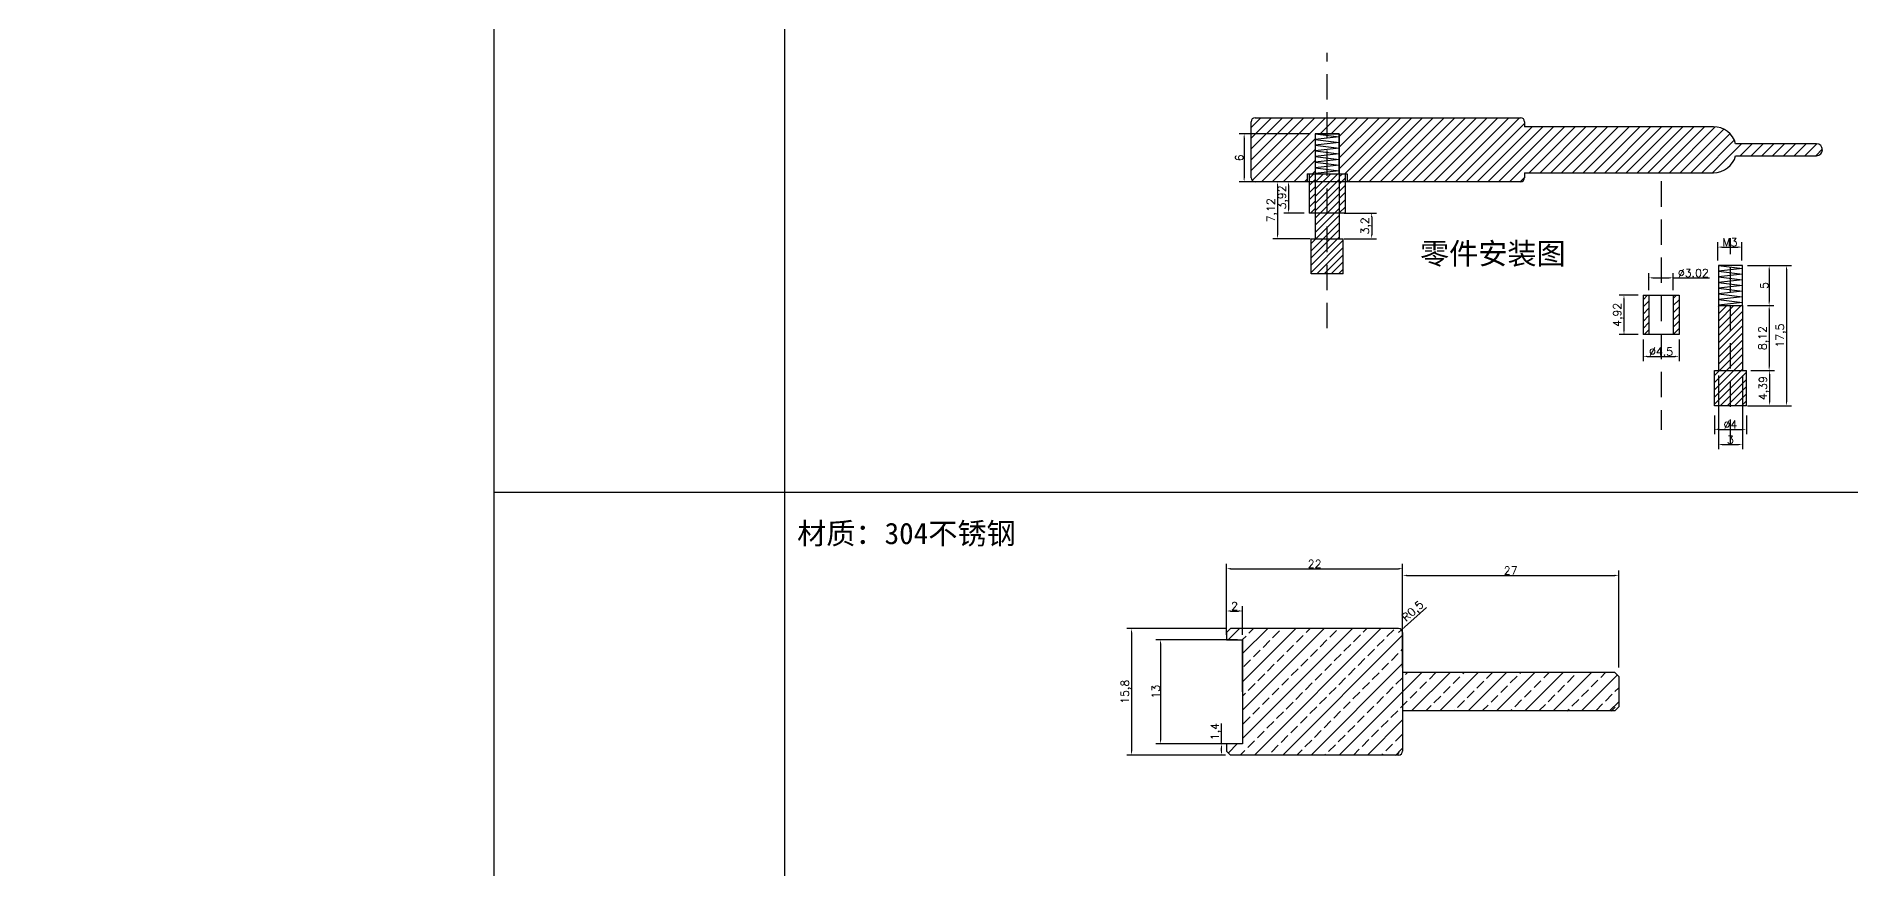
# Model space of a CAD drawing. Header units: millimetres. Extents: x 6817 to 10425, y -2870 to -164.
# Drawn here: x 10072.2 to 10299, y -1090.2 to -986.2 of the extents above; entities that cross this region are included whole.
import ezdxf

# ---------------------------------------------------------------- set-up
doc = ezdxf.new("R2010")
doc.units = ezdxf.units.MM
doc.linetypes.add('HIDDEN', pattern=[9.525, 6.35, -3.175])
doc.layers.add('图层2', color=108, linetype='Continuous')
doc.styles.get("Standard").update_dxf_attribs({"font": 'txt', "bigfont": 'gbcbig.shx'})
doc.dimstyles.new('ISO-25', dxfattribs={"dimtxt": 1, "dimasz": 0.5, "dimexe": 0.6, "dimexo": 0.625, "dimgap": 0.1, "dimtad": 1, "dimtxsty": 'Standard', "dimcen": 2.5, "dimadec": 0, "dimazin": 0, "dimtfac": 1, "dimtmove": 0, "dimatfit": 3, "dimfxl": 1, "dimarcsym": 0})

# ---------------------------------------------------------------- blocks, each defined once
blk = doc.blocks.new('*D1935')
at = {"layer": 'Defpoints', "color": 0, "linetype": 'ByBlock'}
for p in [(10235.06, -1008.28), (10235.06, -1011.48), (10239.12, -1011.48)]:
    blk.add_point(p, dxfattribs=at)
at = {"layer": '图层2', "color": 0, "linetype": 'ByBlock', "lineweight": -2}
for p, q in [((10235.68, -1008.28), (10239.72, -1008.28)), ((10239.12, -1008.78), (10239.12, -1010.98)), ((10235.68, -1011.48), (10239.72, -1011.48))]:
    blk.add_line(p, q, dxfattribs=at)
at = {"layer": '图层2', "color": 0, "linetype": 'ByBlock'}
for points in [[(10239.03, -1008.78), (10239.2, -1008.78), (10239.12, -1008.28)], [(10239.03, -1010.98), (10239.2, -1010.98), (10239.12, -1011.48)]]:
    blk.add_solid(points, dxfattribs=at)
at = {"layer": '图层2', "color": 0, "linetype": 'ByBlock', "insert": (10238.43, -1009.88), "char_height": 1, "attachment_point": 5, "rotation": 90}
blk.add_mtext('3,2', dxfattribs=at)
blk = doc.blocks.new('*D1958')
at = {"layer": 'Defpoints', "color": 0, "linetype": 'ByBlock'}
for p in [(10231.31, -1004.37), (10228.73, -1008.28), (10231.31, -1008.28)]:
    blk.add_point(p, dxfattribs=at)
at = {"layer": '图层2', "color": 0, "linetype": 'ByBlock', "lineweight": -2}
for p, q in [((10230.68, -1004.37), (10228.13, -1004.37)), ((10228.73, -1004.87), (10228.73, -1007.78)), ((10230.68, -1008.28), (10228.13, -1008.28))]:
    blk.add_line(p, q, dxfattribs=at)
at = {"layer": '图层2', "color": 0, "linetype": 'ByBlock'}
for points in [[(10228.65, -1004.87), (10228.82, -1004.87), (10228.73, -1004.37)], [(10228.65, -1007.78), (10228.82, -1007.78), (10228.73, -1008.28)]]:
    blk.add_solid(points, dxfattribs=at)
at = {"layer": '图层2', "color": 0, "linetype": 'ByBlock', "insert": (10228.05, -1006.33), "char_height": 1, "attachment_point": 5, "rotation": 90}
blk.add_mtext('3,92', dxfattribs=at)
blk = doc.blocks.new('*D1959')
at = {"layer": 'Defpoints', "color": 0, "linetype": 'ByBlock'}
for p in [(10285.38, -1012.53), (10282.38, -1014.84), (10285.38, -1014.84)]:
    blk.add_point(p, dxfattribs=at)
at = {"layer": '图层2', "color": 0, "linetype": 'ByBlock', "lineweight": -2}
for p, q in [((10282.38, -1014.22), (10282.38, -1011.93)), ((10282.88, -1012.53), (10284.88, -1012.53)), ((10285.38, -1014.22), (10285.38, -1011.93))]:
    blk.add_line(p, q, dxfattribs=at)
at = {"layer": '图层2', "color": 0, "linetype": 'ByBlock'}
for points in [[(10282.88, -1012.45), (10282.88, -1012.62), (10282.38, -1012.53)], [(10284.88, -1012.45), (10284.88, -1012.62), (10285.38, -1012.53)]]:
    blk.add_solid(points, dxfattribs=at)
at = {"layer": '图层2', "color": 0, "linetype": 'ByBlock', "insert": (10283.88, -1011.93), "char_height": 1, "attachment_point": 5}
blk.add_mtext('M3', dxfattribs=at)
blk = doc.blocks.new('*D1960')
at = {"layer": 'Defpoints', "color": 0, "linetype": 'ByBlock'}
for p in [(10285.44, -1014.84), (10285.44, -1019.84), (10288.79, -1019.84)]:
    blk.add_point(p, dxfattribs=at)
at = {"layer": '图层2', "color": 0, "linetype": 'ByBlock', "lineweight": -2}
for p, q in [((10286.07, -1014.84), (10289.39, -1014.84)), ((10288.79, -1015.34), (10288.79, -1019.34)), ((10286.07, -1019.84), (10289.39, -1019.84))]:
    blk.add_line(p, q, dxfattribs=at)
at = {"layer": '图层2', "color": 0, "linetype": 'ByBlock'}
for points in [[(10288.71, -1015.34), (10288.87, -1015.34), (10288.79, -1014.84)], [(10288.71, -1019.34), (10288.87, -1019.34), (10288.79, -1019.84)]]:
    blk.add_solid(points, dxfattribs=at)
at = {"layer": '图层2', "color": 0, "linetype": 'ByBlock', "insert": (10288.19, -1017.34), "char_height": 1, "attachment_point": 5, "rotation": 90}
blk.add_mtext('5', dxfattribs=at)
blk = doc.blocks.new('*D1961')
at = {"layer": 'Defpoints', "color": 0, "linetype": 'ByBlock'}
for p in [(10285.44, -1019.84), (10285.88, -1027.96), (10288.79, -1027.96)]:
    blk.add_point(p, dxfattribs=at)
at = {"layer": '图层2', "color": 0, "linetype": 'ByBlock', "lineweight": -2}
for p, q in [((10286.07, -1019.84), (10289.39, -1019.84)), ((10288.79, -1020.34), (10288.79, -1027.46)), ((10286.51, -1027.96), (10289.39, -1027.96))]:
    blk.add_line(p, q, dxfattribs=at)
at = {"layer": '图层2', "color": 0, "linetype": 'ByBlock'}
for points in [[(10288.71, -1020.34), (10288.87, -1020.34), (10288.79, -1019.84)], [(10288.71, -1027.46), (10288.87, -1027.46), (10288.79, -1027.96)]]:
    blk.add_solid(points, dxfattribs=at)
at = {"layer": '图层2', "color": 0, "linetype": 'ByBlock', "insert": (10288.11, -1023.9), "char_height": 1, "attachment_point": 5, "rotation": 90}
blk.add_mtext('8,12', dxfattribs=at)
blk = doc.blocks.new('*D1962')
at = {"layer": 'Defpoints', "color": 0, "linetype": 'ByBlock'}
for p in [(10285.94, -1027.96), (10285.94, -1032.34), (10288.85, -1032.34)]:
    blk.add_point(p, dxfattribs=at)
at = {"layer": '图层2', "color": 0, "linetype": 'ByBlock', "lineweight": -2}
for p, q in [((10286.57, -1027.96), (10289.45, -1027.96)), ((10288.85, -1028.46), (10288.85, -1031.84)), ((10286.57, -1032.34), (10289.45, -1032.34))]:
    blk.add_line(p, q, dxfattribs=at)
at = {"layer": '图层2', "color": 0, "linetype": 'ByBlock'}
for points in [[(10288.77, -1028.46), (10288.93, -1028.46), (10288.85, -1027.96)], [(10288.77, -1031.84), (10288.93, -1031.84), (10288.85, -1032.34)]]:
    blk.add_solid(points, dxfattribs=at)
at = {"layer": '图层2', "color": 0, "linetype": 'ByBlock', "insert": (10288.17, -1030.15), "char_height": 1, "attachment_point": 5, "rotation": 90}
blk.add_mtext('4,39', dxfattribs=at)
blk = doc.blocks.new('*D1963')
at = {"layer": 'Defpoints', "color": 0, "linetype": 'ByBlock'}
for p in [(10281.94, -1032.96), (10285.94, -1032.96), (10285.94, -1035.3)]:
    blk.add_point(p, dxfattribs=at)
at = {"layer": '图层2', "color": 0, "linetype": 'ByBlock', "lineweight": -2}
for p, q in [((10281.94, -1033.58), (10281.94, -1035.9)), ((10285.94, -1033.58), (10285.94, -1035.9)), ((10282.44, -1035.3), (10285.44, -1035.3))]:
    blk.add_line(p, q, dxfattribs=at)
at = {"layer": '图层2', "color": 0, "linetype": 'ByBlock'}
for points in [[(10282.44, -1035.21), (10282.44, -1035.38), (10281.94, -1035.3)], [(10285.44, -1035.21), (10285.44, -1035.38), (10285.94, -1035.3)]]:
    blk.add_solid(points, dxfattribs=at)
at = {"layer": '图层2', "color": 0, "linetype": 'ByBlock', "insert": (10283.94, -1034.7), "char_height": 1, "attachment_point": 5}
blk.add_mtext('%%C4', dxfattribs=at)
blk = doc.blocks.new('*D1964')
at = {"layer": 'Defpoints', "color": 0, "linetype": 'ByBlock'}
for p in [(10276.79, -1016.37), (10273.77, -1018.54), (10276.79, -1018.54)]:
    blk.add_point(p, dxfattribs=at)
at = {"layer": '图层2', "color": 0, "linetype": 'ByBlock', "lineweight": -2}
for p, q in [((10273.77, -1017.92), (10273.77, -1015.77)), ((10276.79, -1017.92), (10276.79, -1015.77)), ((10274.27, -1016.37), (10276.29, -1016.37)), ((10276.79, -1016.37), (10281.32, -1016.37))]:
    blk.add_line(p, q, dxfattribs=at)
at = {"layer": '图层2', "color": 0, "linetype": 'ByBlock'}
for points in [[(10274.27, -1016.29), (10274.27, -1016.45), (10273.77, -1016.37)], [(10276.29, -1016.29), (10276.29, -1016.45), (10276.79, -1016.37)]]:
    blk.add_solid(points, dxfattribs=at)
at = {"layer": '图层2', "color": 0, "linetype": 'ByBlock', "insert": (10279.31, -1015.77), "char_height": 1, "attachment_point": 5}
blk.add_mtext('%%C3.02', dxfattribs=at)
blk = doc.blocks.new('*D1965')
at = {"layer": 'Defpoints', "color": 0, "linetype": 'ByBlock'}
for p in [(10273.03, -1023.46), (10277.53, -1023.46), (10277.53, -1026.18)]:
    blk.add_point(p, dxfattribs=at)
at = {"layer": '图层2', "color": 0, "linetype": 'ByBlock', "lineweight": -2}
for p, q in [((10273.03, -1024.08), (10273.03, -1026.78)), ((10277.53, -1024.08), (10277.53, -1026.78)), ((10273.53, -1026.18), (10277.03, -1026.18))]:
    blk.add_line(p, q, dxfattribs=at)
at = {"layer": '图层2', "color": 0, "linetype": 'ByBlock'}
for points in [[(10273.53, -1026.1), (10273.53, -1026.26), (10273.03, -1026.18)], [(10277.03, -1026.1), (10277.03, -1026.26), (10277.53, -1026.18)]]:
    blk.add_solid(points, dxfattribs=at)
at = {"layer": '图层2', "color": 0, "linetype": 'ByBlock', "insert": (10275.28, -1025.58), "char_height": 1, "attachment_point": 5}
blk.add_mtext('%%C4.5', dxfattribs=at)
blk = doc.blocks.new('*D1966')
at = {"layer": 'Defpoints', "color": 0, "linetype": 'ByBlock'}
for p in [(10273.03, -1018.54), (10270.65, -1023.46), (10273.03, -1023.46)]:
    blk.add_point(p, dxfattribs=at)
at = {"layer": '图层2', "color": 0, "linetype": 'ByBlock', "lineweight": -2}
for p, q in [((10272.41, -1018.54), (10270.05, -1018.54)), ((10270.65, -1019.04), (10270.65, -1022.96)), ((10272.41, -1023.46), (10270.05, -1023.46))]:
    blk.add_line(p, q, dxfattribs=at)
at = {"layer": '图层2', "color": 0, "linetype": 'ByBlock'}
for points in [[(10270.56, -1019.04), (10270.73, -1019.04), (10270.65, -1018.54)], [(10270.56, -1022.96), (10270.73, -1022.96), (10270.65, -1023.46)]]:
    blk.add_solid(points, dxfattribs=at)
at = {"layer": '图层2', "color": 0, "linetype": 'ByBlock', "insert": (10269.96, -1021), "char_height": 1, "attachment_point": 5, "rotation": 90}
blk.add_mtext('4,92', dxfattribs=at)
blk = doc.blocks.new('*D1967')
at = {"layer": 'Defpoints', "color": 0, "linetype": 'ByBlock'}
for p in [(10285.44, -1014.84), (10285.44, -1032.34), (10290.97, -1032.34)]:
    blk.add_point(p, dxfattribs=at)
at = {"layer": '图层2', "color": 0, "linetype": 'ByBlock', "lineweight": -2}
for p, q in [((10286.07, -1014.84), (10291.57, -1014.84)), ((10290.97, -1015.34), (10290.97, -1031.84)), ((10286.07, -1032.34), (10291.57, -1032.34))]:
    blk.add_line(p, q, dxfattribs=at)
at = {"layer": '图层2', "color": 0, "linetype": 'ByBlock'}
for points in [[(10290.88, -1015.34), (10291.05, -1015.34), (10290.97, -1014.84)], [(10290.88, -1031.84), (10291.05, -1031.84), (10290.97, -1032.34)]]:
    blk.add_solid(points, dxfattribs=at)
at = {"layer": '图层2', "color": 0, "linetype": 'ByBlock', "insert": (10290.28, -1023.59), "char_height": 1, "attachment_point": 5, "rotation": 90}
blk.add_mtext('17,5', dxfattribs=at)
blk = doc.blocks.new('*D1968')
at = {"layer": 'Defpoints', "color": 0, "linetype": 'ByBlock'}
for p in [(10282.44, -1027.96), (10285.44, -1027.96), (10285.44, -1037.19)]:
    blk.add_point(p, dxfattribs=at)
at = {"layer": '图层2', "color": 0, "linetype": 'ByBlock', "lineweight": -2}
for p, q in [((10282.44, -1028.58), (10282.44, -1037.79)), ((10285.44, -1028.58), (10285.44, -1037.79)), ((10282.94, -1037.19), (10284.94, -1037.19))]:
    blk.add_line(p, q, dxfattribs=at)
at = {"layer": '图层2', "color": 0, "linetype": 'ByBlock'}
for points in [[(10282.94, -1037.11), (10282.94, -1037.28), (10282.44, -1037.19)], [(10284.94, -1037.11), (10284.94, -1037.28), (10285.44, -1037.19)]]:
    blk.add_solid(points, dxfattribs=at)
at = {"layer": '图层2', "color": 0, "linetype": 'ByBlock', "insert": (10283.94, -1036.59), "char_height": 1, "attachment_point": 5}
blk.add_mtext('3', dxfattribs=at)
blk = doc.blocks.new('*D2046')
at = {"layer": 'Defpoints', "color": 0, "linetype": 'ByBlock'}
for p in [(10242.49, -1060.68), (10242.86, -1060.35)]:
    blk.add_point(p, dxfattribs=at)
at = {"layer": '图层2', "color": 0, "linetype": 'ByBlock', "lineweight": -2}
for p, q in [((10245.98, -1057.54), (10243.23, -1060.01)), ((10242.49, -1060.68), (10242.86, -1060.35))]:
    blk.add_line(p, q, dxfattribs=at)
at = {"layer": '图层2', "color": 0, "linetype": 'ByBlock'}
blk.add_solid([(10243.18, -1059.95), (10243.29, -1060.07), (10242.86, -1060.35)], dxfattribs=at)
at = {"layer": '图层2', "color": 0, "linetype": 'ByBlock', "insert": (10244.34, -1058.1), "char_height": 1, "attachment_point": 5, "rotation": 41.9546}
blk.add_mtext('R0,5', dxfattribs=at)
blk = doc.blocks.new('*D2047')
at = {"layer": 'Defpoints', "color": 0, "linetype": 'ByBlock'}
for p in [(10242.99, -1052.71), (10220.99, -1060.68), (10242.99, -1060.68)]:
    blk.add_point(p, dxfattribs=at)
at = {"layer": '图层2', "color": 0, "linetype": 'ByBlock', "lineweight": -2}
for p, q in [((10220.99, -1060.06), (10220.99, -1052.11)), ((10221.49, -1052.71), (10242.49, -1052.71)), ((10242.99, -1060.06), (10242.99, -1052.11))]:
    blk.add_line(p, q, dxfattribs=at)
at = {"layer": '图层2', "color": 0, "linetype": 'ByBlock'}
for points in [[(10221.49, -1052.62), (10221.49, -1052.79), (10220.99, -1052.71)], [(10242.49, -1052.62), (10242.49, -1052.79), (10242.99, -1052.71)]]:
    blk.add_solid(points, dxfattribs=at)
at = {"layer": '图层2', "color": 0, "linetype": 'ByBlock', "insert": (10231.99, -1052.11), "char_height": 1, "attachment_point": 5}
blk.add_mtext('22', dxfattribs=at)
blk = doc.blocks.new('*D2048')
at = {"layer": 'Defpoints', "color": 0, "linetype": 'ByBlock'}
for p in [(10269.99, -1053.54), (10242.99, -1065.68), (10269.99, -1065.68)]:
    blk.add_point(p, dxfattribs=at)
at = {"layer": '图层2', "color": 0, "linetype": 'ByBlock', "lineweight": -2}
for p, q in [((10242.99, -1065.06), (10242.99, -1052.94)), ((10243.49, -1053.54), (10269.49, -1053.54)), ((10269.99, -1065.06), (10269.99, -1052.94))]:
    blk.add_line(p, q, dxfattribs=at)
at = {"layer": '图层2', "color": 0, "linetype": 'ByBlock'}
for points in [[(10243.49, -1053.46), (10243.49, -1053.62), (10242.99, -1053.54)], [(10269.49, -1053.46), (10269.49, -1053.62), (10269.99, -1053.54)]]:
    blk.add_solid(points, dxfattribs=at)
at = {"layer": '图层2', "color": 0, "linetype": 'ByBlock', "insert": (10256.49, -1052.94), "char_height": 1, "attachment_point": 5}
blk.add_mtext('27', dxfattribs=at)
blk = doc.blocks.new('*D2049')
at = {"layer": 'Defpoints', "color": 0, "linetype": 'ByBlock'}
for p in [(10222.99, -1061.58), (10212.74, -1074.58), (10222.99, -1074.58)]:
    blk.add_point(p, dxfattribs=at)
at = {"layer": '图层2', "color": 0, "linetype": 'ByBlock', "lineweight": -2}
for p, q in [((10222.36, -1061.58), (10212.14, -1061.58)), ((10212.74, -1062.08), (10212.74, -1074.08)), ((10222.36, -1074.58), (10212.14, -1074.58))]:
    blk.add_line(p, q, dxfattribs=at)
at = {"layer": '图层2', "color": 0, "linetype": 'ByBlock'}
for points in [[(10212.65, -1062.08), (10212.82, -1062.08), (10212.74, -1061.58)], [(10212.65, -1074.08), (10212.82, -1074.08), (10212.74, -1074.58)]]:
    blk.add_solid(points, dxfattribs=at)
at = {"layer": '图层2', "color": 0, "linetype": 'ByBlock', "insert": (10212.14, -1068.08), "char_height": 1, "attachment_point": 5, "rotation": 90}
blk.add_mtext('13', dxfattribs=at)
blk = doc.blocks.new('*D2050')
at = {"layer": 'Defpoints', "color": 0, "linetype": 'ByBlock'}
for p in [(10221.49, -1060.18), (10209.11, -1075.98), (10221.49, -1075.98)]:
    blk.add_point(p, dxfattribs=at)
at = {"layer": '图层2', "color": 0, "linetype": 'ByBlock', "lineweight": -2}
for p, q in [((10220.86, -1060.18), (10208.51, -1060.18)), ((10209.11, -1060.68), (10209.11, -1075.48)), ((10220.86, -1075.98), (10208.51, -1075.98))]:
    blk.add_line(p, q, dxfattribs=at)
at = {"layer": '图层2', "color": 0, "linetype": 'ByBlock'}
for points in [[(10209.03, -1060.68), (10209.19, -1060.68), (10209.11, -1060.18)], [(10209.03, -1075.48), (10209.19, -1075.48), (10209.11, -1075.98)]]:
    blk.add_solid(points, dxfattribs=at)
at = {"layer": '图层2', "color": 0, "linetype": 'ByBlock', "insert": (10208.43, -1068.08), "char_height": 1, "attachment_point": 5, "rotation": 90}
blk.add_mtext('15,8', dxfattribs=at)
blk = doc.blocks.new('*D2053')
at = {"layer": 'Defpoints', "color": 0, "linetype": 'ByBlock'}
for p in [(10220.35, -1074.58), (10221.49, -1074.58), (10221.49, -1075.98)]:
    blk.add_point(p, dxfattribs=at)
at = {"layer": '图层2', "color": 0, "linetype": 'ByBlock', "lineweight": -2}
for p, q in [((10220.35, -1074.58), (10220.35, -1072.05)), ((10220.86, -1074.58), (10219.75, -1074.58)), ((10220.86, -1075.98), (10219.75, -1075.98)), ((10220.35, -1075.48), (10220.35, -1075.08))]:
    blk.add_line(p, q, dxfattribs=at)
at = {"layer": '图层2', "color": 0, "linetype": 'ByBlock'}
for points in [[(10220.27, -1075.08), (10220.43, -1075.08), (10220.35, -1074.58)], [(10220.27, -1075.48), (10220.43, -1075.48), (10220.35, -1075.98)]]:
    blk.add_solid(points, dxfattribs=at)
at = {"layer": '图层2', "color": 0, "linetype": 'ByBlock', "insert": (10219.67, -1073.06), "char_height": 1, "attachment_point": 5, "rotation": 90}
blk.add_mtext('1,4', dxfattribs=at)
blk = doc.blocks.new('*D2082')
at = {"layer": 'Defpoints', "color": 0, "linetype": 'ByBlock'}
for p in [(10232.06, -1004.37), (10227.35, -1011.48), (10232.06, -1011.48)]:
    blk.add_point(p, dxfattribs=at)
at = {"layer": '图层2', "color": 0, "linetype": 'ByBlock', "lineweight": -2}
for p, q in [((10231.43, -1004.37), (10226.75, -1004.37)), ((10227.35, -1004.87), (10227.35, -1010.98)), ((10231.43, -1011.48), (10226.75, -1011.48))]:
    blk.add_line(p, q, dxfattribs=at)
at = {"layer": '图层2', "color": 0, "linetype": 'ByBlock'}
for points in [[(10227.27, -1004.87), (10227.43, -1004.87), (10227.35, -1004.37)], [(10227.27, -1010.98), (10227.43, -1010.98), (10227.35, -1011.48)]]:
    blk.add_solid(points, dxfattribs=at)
at = {"layer": '图层2', "color": 0, "linetype": 'ByBlock', "insert": (10226.67, -1007.93), "char_height": 1, "attachment_point": 5, "rotation": 90}
blk.add_mtext('7,12', dxfattribs=at)
blk = doc.blocks.new('*D2126')
at = {"layer": 'Defpoints', "color": 0, "linetype": 'ByBlock'}
for p in [(10223.66, -339.2), (10223.66, -344.88), (10247.6, -344.88)]:
    blk.add_point(p, dxfattribs=at)
at = {"layer": 'Defpoints', "color": 0, "linetype": 'ByBlock', "transparency": 16777216}
for p in [(8490.81, -2490.52), (8490.81, -2500.59), (8495.81, -2500.59)]:
    blk.add_point(p, dxfattribs=at)
at = {"layer": '图层2', "color": 0, "linetype": 'ByBlock', "lineweight": -2}
for p, q in [((10224.28, -339.2), (10248.2, -339.2)), ((10247.6, -339.7), (10247.6, -344.38)), ((10224.28, -344.88), (10248.2, -344.88))]:
    blk.add_line(p, q, dxfattribs=at)
at = {"layer": '图层2', "color": 0, "linetype": 'ByBlock', "lineweight": -2, "transparency": 16777216}
for p, q in [((8490.81, -2499.97), (8490.81, -2489.92)), ((8495.31, -2490.52), (8491.31, -2490.52)), ((8495.81, -2499.97), (8495.81, -2489.92))]:
    blk.add_line(p, q, dxfattribs=at)
at = {"layer": '图层2', "color": 0, "linetype": 'ByBlock'}
for points in [[(10247.52, -339.7), (10247.69, -339.7), (10247.6, -339.2)], [(10247.52, -344.38), (10247.69, -344.38), (10247.6, -344.88)]]:
    blk.add_solid(points, dxfattribs=at)
at = {"layer": '图层2', "color": 0, "linetype": 'ByBlock', "transparency": 16777216}
for points in [[(8491.31, -2490.44), (8491.31, -2490.6), (8490.81, -2490.52)], [(8495.31, -2490.44), (8495.31, -2490.6), (8495.81, -2490.52)]]:
    blk.add_solid(points, dxfattribs=at)
at = {"layer": '图层2', "color": 0, "linetype": 'ByBlock', "insert": (10246.92, -342.04), "char_height": 1, "attachment_point": 5, "rotation": 90}
blk.add_mtext('5,67', dxfattribs=at)
at = {"layer": '图层2', "color": 0, "linetype": 'ByBlock', "transparency": 16777216, "insert": (8493.31, -2489.17), "char_height": 2.5, "attachment_point": 5}
blk.add_mtext('5', dxfattribs=at)
blk = doc.blocks.new('*D2131')
at = {"layer": 'Defpoints', "color": 0, "linetype": 'ByBlock'}
for p in [(10232.06, -998.37), (10223.18, -1004.37), (10232.05, -1004.37), (8546.57, -2519.73), (8541.76, -2524.11), (8546.57, -2524.11)]:
    blk.add_point(p, dxfattribs=at)
at = {"layer": '图层2', "color": 0, "linetype": 'ByBlock', "lineweight": -2}
for p, q in [((10231.43, -998.37), (10222.58, -998.37)), ((10223.18, -998.87), (10223.18, -1003.87)), ((10231.42, -1004.37), (10222.58, -1004.37)), ((8545.95, -2519.73), (8541.16, -2519.73)), ((8541.76, -2520.23), (8541.76, -2523.61)), ((8545.95, -2524.11), (8541.16, -2524.11))]:
    blk.add_line(p, q, dxfattribs=at)
at = {"layer": '图层2', "color": 0, "linetype": 'ByBlock'}
for points in [[(10223.1, -998.87), (10223.27, -998.87), (10223.18, -998.37)], [(10223.1, -1003.87), (10223.27, -1003.87), (10223.18, -1004.37)], [(8541.68, -2520.23), (8541.85, -2520.23), (8541.76, -2519.73)], [(8541.68, -2523.61), (8541.85, -2523.61), (8541.76, -2524.11)]]:
    blk.add_solid(points, dxfattribs=at)
at = {"layer": '图层2', "color": 0, "linetype": 'ByBlock', "char_height": 1, "attachment_point": 5, "rotation": 90}
for s, insert in [('6', (10222.58, -1001.37)), ('4,38', (8541.08, -2521.92))]:
    blk.add_mtext(s, dxfattribs=dict(at, insert=insert))
blk = doc.blocks.new('*D2135')
at = {"layer": 'Defpoints', "color": 0, "linetype": 'ByBlock'}
for p in [(10217.81, -308.87), (10215.31, -322.35), (10217.81, -322.35), (8520.7, -2501.9), (8521.32, -2502.94), (8521.92, -2501.88), (8534.07, -2513.08), (8534.07, -2513.08)]:
    blk.add_point(p, dxfattribs=at)
at = {"layer": '图层2', "color": 0, "linetype": 'ByBlock', "lineweight": -2}
for p, q in [((10215.31, -321.73), (10215.31, -308.27)), ((10217.81, -321.73), (10217.81, -308.27)), ((10215.81, -308.87), (10217.31, -308.87)), ((8521.46, -2501.45), (8520.82, -2500.86)), ((8521.6, -2500.9), (8522.67, -2499.8)), ((8520.84, -2502.55), (8519.96, -2501.85))]:
    blk.add_line(p, q, dxfattribs=at)
for start, end in [(135.6492, 137.293), (138.9369, 139.8318)]:
    blk.add_arc((8534.07, -2513.08), 17.43, start, end, dxfattribs=at)
at = {"layer": '图层2', "color": 0, "linetype": 'ByBlock'}
for points in [[(10215.81, -308.79), (10215.81, -308.96), (10215.31, -308.87)], [(10217.31, -308.79), (10217.31, -308.96), (10217.81, -308.87)], [(8520.81, -2501.89), (8520.68, -2501.79), (8520.43, -2502.23)], [(8520.86, -2501.58), (8520.99, -2501.69), (8521.26, -2501.26)]]:
    blk.add_solid(points, dxfattribs=at)
at = {"layer": '图层2', "color": 0, "linetype": 'ByBlock', "insert": (10216.56, -308.19), "char_height": 1, "attachment_point": 5}
blk.add_mtext('2,5', dxfattribs=at)
at = {"layer": '图层2', "color": 0, "linetype": 'ByBlock', "insert": (8521.71, -2499.93), "char_height": 1, "attachment_point": 5, "rotation": 45.6492}
blk.add_mtext('4°', dxfattribs=at)
blk = doc.blocks.new('*D2136')
at = {"layer": 'Defpoints', "color": 0, "linetype": 'ByBlock'}
for p in [(10215.31, -305.16), (10187.99, -322.35), (10215.31, -322.35), (8518.44, -2501.94), (8521.32, -2502.94), (8518.95, -2504.56), (8534.07, -2513.08), (8534.07, -2513.08)]:
    blk.add_point(p, dxfattribs=at)
at = {"layer": '图层2', "color": 0, "linetype": 'ByBlock', "lineweight": -2}
for p, q in [((10187.99, -321.73), (10187.99, -304.56)), ((10188.49, -305.16), (10214.81, -305.16)), ((10215.31, -321.73), (10215.31, -304.56)), ((8520.84, -2502.55), (8518.59, -2500.76)), ((8518.41, -2504.25), (8516.83, -2503.36))]:
    blk.add_line(p, q, dxfattribs=at)
blk.add_arc((8534.07, -2513.08), 19.19, 142.9688, 149.0795, dxfattribs=at)
at = {"layer": '图层2', "color": 0, "linetype": 'ByBlock'}
for points in [[(10188.49, -305.08), (10188.49, -305.24), (10187.99, -305.16)], [(10214.81, -305.08), (10214.81, -305.24), (10215.31, -305.16)], [(8517.68, -2503.27), (8517.53, -2503.18), (8517.35, -2503.66)], [(8518.68, -2501.48), (8518.81, -2501.58), (8519.06, -2501.13)]]:
    blk.add_solid(points, dxfattribs=at)
at = {"layer": '图层2', "color": 0, "linetype": 'ByBlock', "insert": (10201.65, -304.48), "char_height": 1, "attachment_point": 5}
blk.add_mtext('27,32', dxfattribs=at)
at = {"layer": '图层2', "color": 0, "linetype": 'ByBlock', "insert": (8517.66, -2502.03), "char_height": 1, "attachment_point": 5, "rotation": 56.0242}
blk.add_mtext('9°', dxfattribs=at)
blk = doc.blocks.new('*D2138')
at = {"layer": 'Defpoints', "color": 0, "linetype": 'ByBlock'}
for p in [(10222.99, -1057.99), (10220.99, -1061.58), (10222.99, -1061.58), (8548.61, -2494.31), (8561.47, -2494.31), (8561.47, -2496.24)]:
    blk.add_point(p, dxfattribs=at)
at = {"layer": '图层2', "color": 0, "linetype": 'ByBlock', "lineweight": -2}
for p, q in [((10220.99, -1060.96), (10220.99, -1057.39)), ((10221.49, -1057.99), (10222.49, -1057.99)), ((10222.99, -1060.96), (10222.99, -1057.39)), ((8548.61, -2494.94), (8548.61, -2496.84)), ((8549.11, -2496.24), (8560.97, -2496.24)), ((8561.47, -2494.94), (8561.47, -2496.84))]:
    blk.add_line(p, q, dxfattribs=at)
at = {"layer": '图层2', "color": 0, "linetype": 'ByBlock'}
for points in [[(10221.49, -1057.9), (10221.49, -1058.07), (10220.99, -1057.99)], [(10222.49, -1057.9), (10222.49, -1058.07), (10222.99, -1057.99)], [(8549.11, -2496.15), (8549.11, -2496.32), (8548.61, -2496.24)], [(8560.97, -2496.15), (8560.97, -2496.32), (8561.47, -2496.24)]]:
    blk.add_solid(points, dxfattribs=at)
at = {"layer": '图层2', "color": 0, "linetype": 'ByBlock', "char_height": 1, "attachment_point": 5}
for s, insert in [('2', (10221.99, -1057.39)), ('12,86', (8555.04, -2495.55))]:
    blk.add_mtext(s, dxfattribs=dict(at, insert=insert))

msp = doc.modelspace()

# ---------------------------------------------------------------- hatches: boundary and pattern name
at = {"layer": '图层2', "linetype": 'ByBlock'}
h = msp.add_hatch(dxfattribs=at)
h.set_pattern_fill('ANSI31', color=4, scale=0.3)
h.set_pattern_definition([(45, (9073.1978, 152.30415), (-0.6735192, 0.6735192), [])])
edge = h.paths.add_edge_path()
edge.add_line((10284.604, -1001.118), (10294.702, -1001.118))
edge.add_arc((10294.702, -1000.368), 0.75, 270, 450)
edge.add_line((10294.702, -999.618), (10284.604, -999.618))
edge.add_arc((10281.834, -1000.368), 2.87, 15.14864, 90)
edge.add_line((10281.834, -997.498), (10258.222, -997.498))
edge.add_line((10258.222, -997.498), (10258.222, -996.868))
edge.add_arc((10257.722, -996.868), 0.5, 0, 90)
edge.add_line((10257.722, -996.368), (10233.558, -996.368))
edge.add_line((10233.558, -996.368), (10233.558, -998.369))
edge.add_line((10233.558, -998.369), (10235.058, -998.369))
edge.add_line((10235.058, -998.369), (10235.058, -1003.369))
edge.add_line((10235.058, -1003.369), (10236.058, -1003.369))
edge.add_line((10236.058, -1003.369), (10236.058, -1004.368))
edge.add_line((10236.058, -1004.368), (10257.722, -1004.368))
edge.add_arc((10257.722, -1003.868), 0.5, 270, 360)
edge.add_line((10258.222, -1003.868), (10258.222, -1003.238))
edge.add_line((10258.222, -1003.238), (10281.834, -1003.238))
edge.add_arc((10281.834, -1000.368), 2.87, 270, 344.85136)
edge = h.paths.add_edge_path()
edge.add_line((10233.558, -996.368), (10224.558, -996.368))
edge.add_arc((10224.558, -996.868), 0.5, 90, 180)
edge.add_line((10224.058, -996.868), (10224.058, -1003.868))
edge.add_arc((10224.558, -1003.868), 0.5, 180, 270)
edge.add_line((10224.558, -1004.368), (10231.058, -1004.368))
edge.add_line((10231.058, -1004.368), (10231.058, -1003.369))
edge.add_line((10231.058, -1003.369), (10232.058, -1003.369))
edge.add_line((10232.058, -1003.369), (10232.058, -998.369))
edge.add_line((10232.058, -998.369), (10233.558, -998.369))
edge.add_line((10233.558, -998.369), (10233.558, -996.368))
h = msp.add_hatch(dxfattribs=at)
h.set_pattern_fill('ANSI31', color=4, scale=0.2)
h.set_pattern_definition([(45, (9484.6016, -294.94917), (-0.4490128, 0.4490128), [])])
h.paths.add_polyline_path([(10231.308, -1008.284), (10232.048, -1008.284), (10232.048, -1003.369), (10231.308, -1003.369)])
h.paths.add_polyline_path([(10235.068, -1008.284), (10235.808, -1008.284), (10235.808, -1003.369), (10235.068, -1003.369)])
h = msp.add_hatch(dxfattribs=at)
h.set_pattern_fill('ANSI31', color=4, scale=0.2)
h.set_pattern_definition([(45, (9475.9388, -294.94917), (-0.4490128, 0.4490128), [])])
h.paths.add_polyline_path([(10233.558, -1003.369), (10232.058, -1003.369), (10232.058, -1011.484), (10233.558, -1011.484)])
h.paths.add_polyline_path([(10235.058, -1003.369), (10233.558, -1003.369), (10233.558, -1011.484), (10235.058, -1011.484)])
h.paths.add_polyline_path([(10231.558, -1015.869), (10233.558, -1015.869), (10233.558, -1011.484), (10231.558, -1011.484)])
h.paths.add_polyline_path([(10233.558, -1015.869), (10235.558, -1015.869), (10235.558, -1011.484), (10233.558, -1011.484)])
h = msp.add_hatch(dxfattribs=at)
h.set_pattern_fill('ANSI31', color=4, scale=0.2)
h.set_pattern_definition([(45, (9526.3244, -310.1227), (-0.4490128, 0.4490128), [])])
h.paths.add_polyline_path([(10273.031, -1023.457), (10273.771, -1023.457), (10273.771, -1018.542), (10273.031, -1018.542)])
h.paths.add_polyline_path([(10276.791, -1023.457), (10277.531, -1023.457), (10277.531, -1018.542), (10276.791, -1018.542)])
h = msp.add_hatch(dxfattribs=at)
h.set_pattern_fill('ANSI31', color=4, scale=0.2)
h.set_pattern_definition([(45, (9526.3244, -311.42444), (-0.4490128, 0.4490128), [])])
h.paths.add_polyline_path([(10283.943, -1019.844), (10282.443, -1019.844), (10282.443, -1027.959), (10283.943, -1027.959)])
h.paths.add_polyline_path([(10285.443, -1019.844), (10283.943, -1019.844), (10283.943, -1027.959), (10285.443, -1027.959)])
h.paths.add_polyline_path([(10281.943, -1032.344), (10283.943, -1032.344), (10283.943, -1027.959), (10281.943, -1027.959)])
h.paths.add_polyline_path([(10283.943, -1032.344), (10285.943, -1032.344), (10285.943, -1027.959), (10283.943, -1027.959)])
h = msp.add_hatch(dxfattribs=at)
h.set_pattern_fill('JIS_STN_2.5', color=4, style=0)
h.set_pattern_definition([(45, (-1.8398, 0.8168), (-1.76776695, 1.76776695), []), (45, (-0.0748, 0.8168), (-1.76776695, 1.76776695), [1.2, -0.5])])
h.paths.add_polyline_path([(10242.988, -1060.68, 0.4142136), (10242.488, -1060.18), (10221.488, -1060.18), (10220.988, -1060.68), (10220.988, -1061.58), (10222.988, -1061.58), (10222.988, -1068.08), (10242.988, -1068.08)])
h.paths.add_polyline_path([(10242.988, -1068.08), (10222.988, -1068.08), (10222.988, -1074.58), (10220.988, -1074.58), (10220.988, -1075.48), (10221.488, -1075.98), (10242.488, -1075.98, 0.4142136), (10242.988, -1075.48)])
h.paths.add_polyline_path([(10269.988, -1068.08), (10242.988, -1068.08), (10242.988, -1070.48), (10269.488, -1070.48), (10269.988, -1069.98)])
h.paths.add_polyline_path([(10269.988, -1066.18), (10269.488, -1065.68), (10242.988, -1065.68), (10242.988, -1068.08), (10269.988, -1068.08)])

# ---------------------------------------------------------------- linework, layer by layer
at = {"layer": '图层2', "color": 2, "linetype": 'ByBlock'}
for p, q in [((10129.479, -1043.18), (10129.479, -853.694)), ((10165.746, -853.694), (10165.746, -1043.18)), ((10129.479, -1131.387), (10129.479, -1043.18)), ((10425.184, -1043.18), (10129.479, -1043.18)), ((10425.184, -1043.18), (10129.479, -1043.18)), ((10165.746, -1043.18), (10165.746, -1131.387))]:
    msp.add_line(p, q, dxfattribs=at)
at = {"layer": '图层2', "color": 3, "linetype": 'HIDDEN', "ltscale": 0.5}
for p, q in [((10233.558, -1022.673), (10233.558, -988.259)), ((10275.281, -1004.309), (10275.281, -1035.37)), ((10283.943, -1037.236), (10283.943, -1011.434))]:
    msp.add_line(p, q, dxfattribs=at)
at = {"layer": '图层2', "color": 4, "linetype": 'ByBlock'}
for p, q in [((10224.058, -1003.868), (10224.058, -996.868)), ((10224.558, -996.368), (10257.722, -996.368)), ((10258.222, -996.868), (10258.222, -997.498)), ((10232.058, -998.369), (10232.058, -1003.369)), ((10232.058, -998.369), (10235.058, -998.369)), ((10235.058, -998.369), (10235.058, -1003.369)), ((10257.722, -1004.368), (10224.558, -1004.368)), ((10231.058, -1003.369), (10231.058, -1004.369)), ((10231.058, -1003.369), (10236.058, -1003.369)), ((10236.058, -1003.369), (10236.058, -1004.369)), ((10258.222, -1003.238), (10258.222, -1003.868)), ((10221.488, -1060.18), (10220.988, -1060.68)), ((10220.988, -1060.68), (10220.988, -1061.58)), ((10242.488, -1060.18), (10221.488, -1060.18)), ((10242.988, -1060.68), (10242.988, -1075.48)), ((10220.988, -1061.58), (10222.988, -1061.58)), ((10222.988, -1068.08), (10222.988, -1061.58)), ((10222.988, -1061.58), (10222.988, -1074.58)), ((10269.488, -1065.68), (10242.988, -1065.68)), ((10269.988, -1066.18), (10269.488, -1065.68)), ((10269.988, -1066.18), (10269.988, -1069.98)), ((10222.988, -1068.08), (10222.988, -1074.58)), ((10269.488, -1070.48), (10269.988, -1069.98)), ((10269.488, -1070.48), (10242.988, -1070.48)), ((10222.988, -1074.58), (10220.988, -1074.58)), ((10220.988, -1074.58), (10220.988, -1075.48)), ((10221.488, -1075.98), (10220.988, -1075.48)), ((10242.488, -1075.98), (10221.488, -1075.98))]:
    msp.add_line(p, q, dxfattribs=at)
at = {"layer": '图层2', "color": 62, "linetype": 'ByBlock'}
for p, q in [((10235.058, -998.369), (10232.058, -998.369)), ((10232.058, -998.369), (10232.058, -1003.369)), ((10235.058, -1003.369), (10235.058, -998.369)), ((10232.058, -1003.369), (10232.058, -1011.484)), ((10235.058, -1003.369), (10235.058, -1011.484)), ((10231.558, -1011.484), (10235.558, -1011.484)), ((10231.558, -1015.869), (10231.558, -1011.484)), ((10235.558, -1015.869), (10235.558, -1011.484)), ((10285.443, -1014.844), (10282.443, -1014.844)), ((10282.443, -1014.844), (10282.443, -1019.844)), ((10285.443, -1019.844), (10285.443, -1014.844)), ((10235.558, -1015.869), (10231.558, -1015.869)), ((10282.443, -1019.844), (10285.443, -1019.844)), ((10282.443, -1019.844), (10282.443, -1027.959)), ((10285.443, -1019.844), (10285.443, -1027.959)), ((10281.943, -1027.959), (10285.943, -1027.959)), ((10281.943, -1032.344), (10281.943, -1027.959)), ((10285.943, -1032.344), (10285.943, -1027.959)), ((10285.943, -1032.344), (10281.943, -1032.344)), ((10269.041, -1070.5), (10269.541, -1070))]:
    msp.add_line(p, q, dxfattribs=at)
at = {"layer": '图层2', "color": 1, "linetype": 'ByBlock'}
for p, q in [((10231.308, -1003.369), (10231.308, -1008.284)), ((10232.048, -1003.369), (10232.048, -1008.284)), ((10235.068, -1003.369), (10235.068, -1008.284)), ((10235.808, -1003.369), (10235.808, -1008.284)), ((10235.808, -1008.284), (10231.308, -1008.284)), ((10273.031, -1018.542), (10277.531, -1018.542)), ((10273.031, -1018.542), (10273.031, -1023.457)), ((10273.771, -1018.542), (10273.771, -1023.457)), ((10276.791, -1018.542), (10276.791, -1023.457)), ((10277.531, -1018.542), (10277.531, -1023.457)), ((10277.531, -1023.457), (10273.031, -1023.457))]:
    msp.add_line(p, q, dxfattribs=at)
at = {"layer": '图层2', "color": 4, "linetype": 'ByBlock'}
for points in [[(10284.604, -999.618, 0.3387311), (10281.834, -997.498), (10258.222, -997.498)], [(10284.604, -1001.118), (10294.702, -1001.118, 1), (10294.702, -999.618), (10284.604, -999.618)], [(10258.222, -1003.238), (10281.834, -1003.238, 0.3387311), (10284.604, -1001.118, 0.3387311)]]:
    msp.add_lwpolyline(points, format="xyb", dxfattribs=at)
msp.add_lwpolyline([(10232.058, -998.369), (10235.058, -998.744), (10232.058, -999.077), (10235.058, -999.451), (10232.058, -999.784), (10235.058, -1000.159), (10232.058, -1000.492), (10235.058, -1000.867), (10232.058, -1001.2), (10235.058, -1001.575), (10232.058, -1001.908), (10235.058, -1002.282), (10232.058, -1002.615), (10235.058, -1002.99), (10232.058, -1003.323)], dxfattribs=at)
at = {"layer": '图层2', "color": 62, "linetype": 'ByBlock'}
for points in [[(10282.443, -1014.844), (10285.443, -1015.219), (10282.443, -1015.552)], [(10282.443, -1015.552), (10285.443, -1015.927), (10282.443, -1016.26)], [(10282.443, -1016.26), (10285.443, -1016.634), (10282.443, -1016.967)], [(10282.443, -1016.967), (10285.443, -1017.342), (10282.443, -1017.675)], [(10282.443, -1017.675), (10285.443, -1018.05), (10282.443, -1018.383)], [(10282.443, -1018.383), (10285.443, -1018.758), (10282.443, -1019.091)], [(10282.443, -1019.091), (10285.443, -1019.465), (10282.443, -1019.798)]]:
    msp.add_lwpolyline(points, dxfattribs=at)
at = {"layer": '图层2', "color": 4, "linetype": 'ByBlock'}
for centre, start, end in [((10224.558, -996.868), 90, 180), ((10257.722, -996.868), 0, 90), ((10224.558, -1003.868), 180, 270), ((10257.722, -1003.868), 270, 0)]:
    msp.add_arc(centre, 0.5, start, end, dxfattribs=at)
at = {"layer": '图层2', "color": 62, "linetype": 'ByBlock'}
for centre, start, end in [((10242.488, -1060.68), 0, 90), ((10242.041, -1075.5), 270, 0), ((10242.488, -1075.48), 270, 0)]:
    msp.add_arc(centre, 0.5, start, end, dxfattribs=at)

# ---------------------------------------------------------------- texts
at = {"color": 2, "char_height": 2.67108, "width": 31.32319, "attachment_point": 1}
for s, insert in [('{\\fSimSun|b0|i0|c134|p2;零件安装图}', (10245.152, -1012.003)), ('{\\fSimSun|b0|i0|c134|p2;材质：304不锈钢}', (10167.323, -1046.964))]:
    msp.add_mtext(s, dxfattribs=dict(at, insert=insert))

# ---------------------------------------------------------------- dimensions: what is measured, and where the dimension line sits
at = {"layer": '图层2', "color": 2, "linetype": 'ByBlock'}
for base, p1, p2, picture, middle in [((10215.309, -305.16), (10187.985, -322.353), (10215.309, -322.353), '*D2136', (10201.647, -304.476)), ((10217.809, -308.872), (10215.309, -322.353), (10217.809, -322.353), '*D2135', (10216.559, -308.188)), ((10222.988, -1057.987), (10220.988, -1061.58), (10222.988, -1061.58), '*D2138', (10221.988, -1057.387))]:
    dim = msp.add_linear_dim(base=base, p1=p1, p2=p2, dimstyle='ISO-25', dxfattribs=at)
    dim.commit()
    dim.dimension.update_dxf_attribs({"geometry": picture, "text_midpoint": middle})
for base, p1, p2, picture, middle in [((10247.6033, -344.8767), (10223.6566, -339.202), (10223.6566, -344.8767), '*D2126', (10246.9199, -342.0394)), ((10223.184, -1004.368), (10232.058, -998.369), (10232.048, -1004.368), '*D2131', (10222.584, -1001.368)), ((10227.35, -1011.484), (10232.058, -1004.368), (10232.058, -1011.484), '*D2082', (10226.666, -1007.926)), ((10288.791, -1019.844), (10285.443, -1014.844), (10285.443, -1019.844), '*D1960', (10288.191, -1017.344)), ((10270.64606733, -1023.45743512), (10273.030696719, -1018.54243512), (10273.030696719, -1023.45743512), '*D1966', (10269.962733997, -1020.99993512)), ((10288.791311615, -1027.95917529), (10285.44348138, -1019.84417529), (10285.883893259, -1027.95917529), '*D1961', (10288.107978282, -1023.90167529)), ((10288.850899736, -1032.34417529), (10285.94348138, -1027.95917529), (10285.94348138, -1032.34417529), '*D1962', (10288.167566402, -1030.15167529))]:
    dim = msp.add_linear_dim(base=base, p1=p1, p2=p2, angle=90, dimstyle='ISO-25', dxfattribs=at)
    dim.commit()
    dim.dimension.update_dxf_attribs({"geometry": picture, "text_midpoint": middle})
at = {"layer": '图层2', "color": 3, "linetype": 'ByBlock'}
for base, p1, p2, picture, middle in [((10228.733, -1008.284), (10231.308, -1004.368), (10231.308, -1008.284), '*D1958', (10228.05, -1006.326)), ((10239.116, -1011.484), (10235.058, -1008.284), (10235.058, -1011.484), '*D1935', (10238.433, -1009.884)), ((10290.968, -1032.344), (10285.443, -1014.844), (10285.443, -1032.344), '*D1967', (10290.285, -1023.594))]:
    dim = msp.add_linear_dim(base=base, p1=p1, p2=p2, angle=90, dimstyle='ISO-25', dxfattribs=at)
    dim.commit()
    dim.dimension.update_dxf_attribs({"geometry": picture, "text_midpoint": middle})
at = {"layer": '图层2', "color": 2, "linetype": 'ByBlock'}
for base, p1, p2, text, picture, middle in [((10285.384, -1012.534), (10282.384, -1014.844), (10285.384, -1014.844), 'M3', '*D1959', (10283.884, -1011.934)), ((10276.791, -1016.37), (10273.771, -1018.542), (10276.791, -1018.542), '%%C3.02', '*D1964', (10279.307, -1015.77)), ((10277.531, -1026.18), (10273.031, -1023.457), (10277.531, -1023.457), '%%C4.5', '*D1965', (10275.281, -1025.58)), ((10285.943, -1035.298), (10281.943, -1032.959), (10285.943, -1032.959), '%%C4', '*D1963', (10283.943, -1034.698))]:
    dim = msp.add_linear_dim(base=base, p1=p1, p2=p2, text=text, dimstyle='ISO-25', dxfattribs=at)
    dim.commit()
    dim.dimension.update_dxf_attribs({"geometry": picture, "text_midpoint": middle})
at = {"layer": '图层2', "color": 3, "linetype": 'ByBlock'}
dim = msp.add_linear_dim(base=(10285.443, -1037.194), p1=(10282.443, -1027.959), p2=(10285.443, -1027.959), dimstyle='ISO-25', dxfattribs=at)
dim.commit()
dim.dimension.update_dxf_attribs({"geometry": '*D1968', "text_midpoint": (10283.943, -1036.594)})
at = {"layer": '图层2', "color": 4, "linetype": 'ByBlock'}
for base, p1, p2, picture, middle in [((10242.988, -1052.706), (10220.988, -1060.68), (10242.988, -1060.68), '*D2047', (10231.988, -1052.106)), ((10269.988, -1053.541), (10242.988, -1065.68), (10269.988, -1065.68), '*D2048', (10256.488, -1052.941))]:
    dim = msp.add_linear_dim(base=base, p1=p1, p2=p2, dimstyle='ISO-25', dxfattribs=at)
    dim.commit()
    dim.dimension.update_dxf_attribs({"geometry": picture, "text_midpoint": middle})
at = {"layer": '图层2', "color": 2, "linetype": 'ByBlock'}
dim = msp.add_radius_dim(center=(10242.488, -1060.68), mpoint=(10242.86, -1060.346), dimstyle='ISO-25', dxfattribs=at)
dim.commit()
dim.dimension.update_dxf_attribs({"geometry": '*D2046', "text_midpoint": (10244.337, -1058.099)})
at = {"layer": '图层2', "color": 4, "linetype": 'ByBlock'}
for base, p1, p2, picture, middle in [((10209.112, -1075.98), (10221.488, -1060.18), (10221.488, -1075.98), '*D2050', (10208.428, -1068.08)), ((10212.736, -1074.58), (10222.988, -1061.58), (10222.988, -1074.58), '*D2049', (10212.136, -1068.08)), ((10220.351, -1074.58), (10221.488, -1075.98), (10221.488, -1074.58), '*D2053', (10219.668, -1073.063))]:
    dim = msp.add_linear_dim(base=base, p1=p1, p2=p2, angle=90, dimstyle='ISO-25', dxfattribs=at)
    dim.commit()
    dim.dimension.update_dxf_attribs({"geometry": picture, "text_midpoint": middle})

doc.saveas('drawing.dxf')
